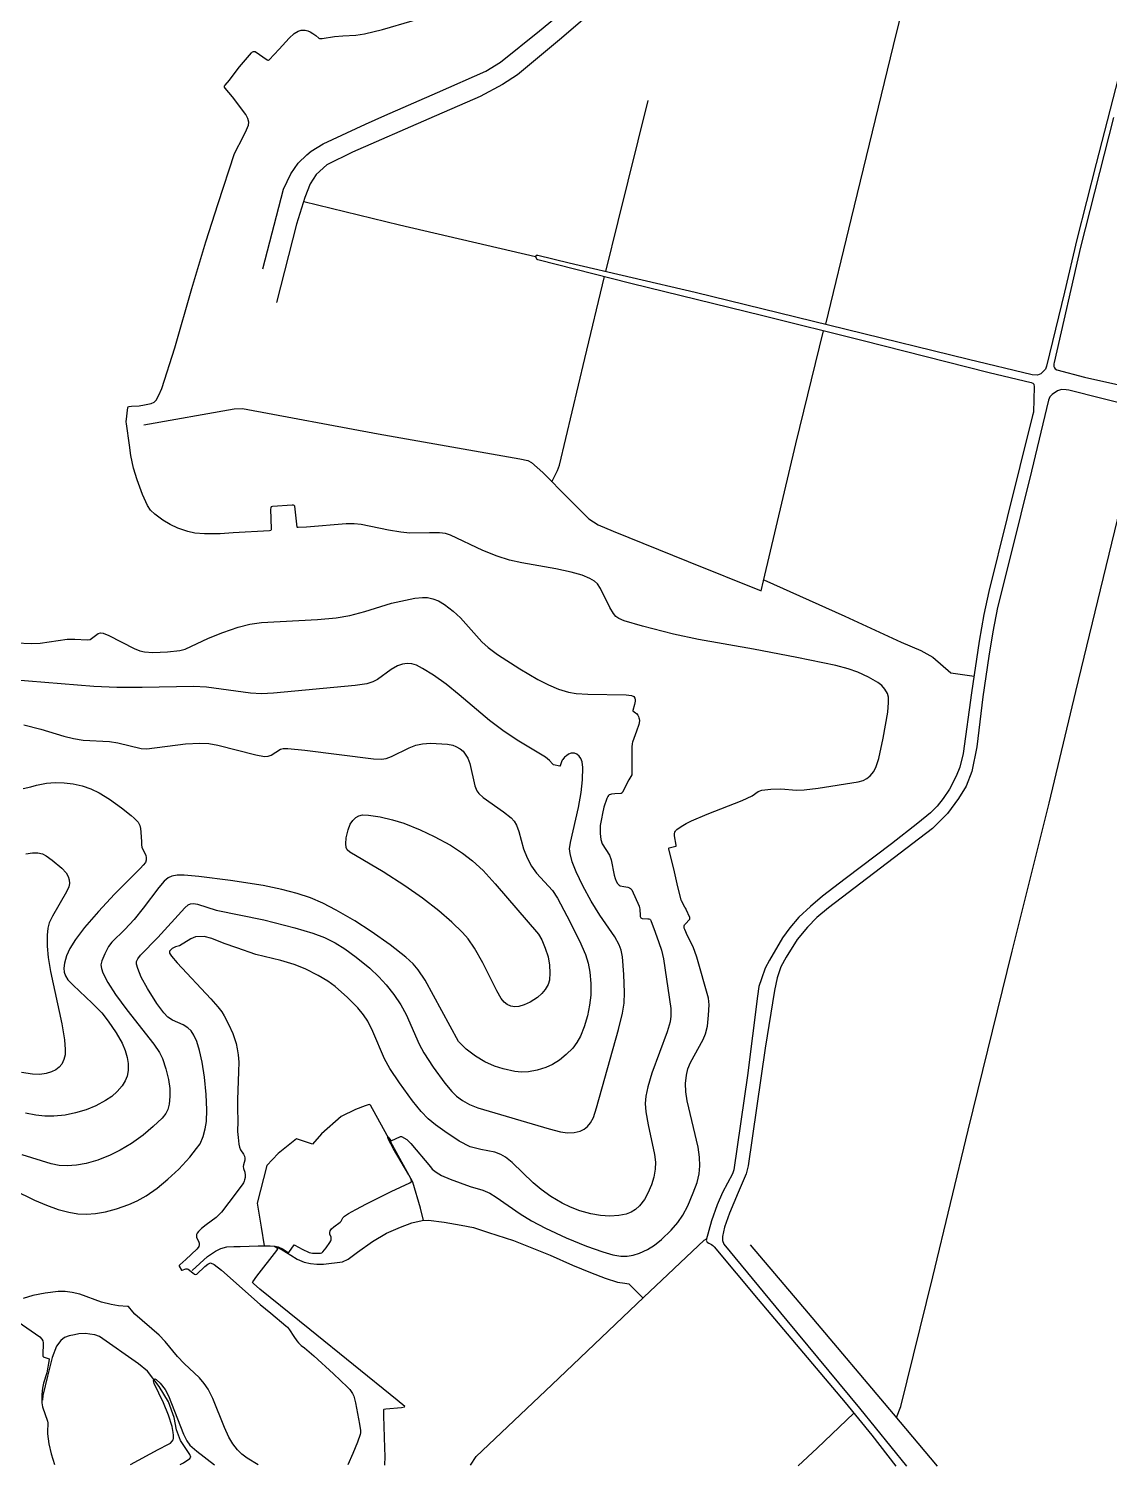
# Model space of a CAD drawing. Header units: metres. Extents: x 179542 to 181820, y 303170 to 305948.
# Drawn here: x 180041 to 180560, y 303173 to 303864 of the extents above; entities that cross this region are included whole.
import ezdxf

# ---------------------------------------------------------------- set-up
doc = ezdxf.new("R2010")
doc.units = ezdxf.units.M
doc.header["$MEASUREMENT"] = 0
for name, color, linetype in [('E0022112', 5, 'CONTINUOUS'), ('E0032111', 5, 'CONTINUOUS'), ('F0017111', 30, 'CONTINUOUS'), ('F0017114', 7, 'CONTINUOUS')]:
    doc.layers.add(name, color=color, linetype=linetype)

msp = doc.modelspace()

# ---------------------------------------------------------------- linework, layer by layer
at = {"layer": 'E0022112', "flags": 128}
for points in [[(180477.96, 303943.891), (180456.331, 303855.783), (180436.201, 303772.804), (180423.831, 303721.788)], [(180153.462, 303748.493), (180163.285, 303786.839), (180166.899, 303794.143), (180170.392, 303799.314), (180174.596, 303803.336), (180176.595, 303805.09), (180182.335, 303808.546), (180202.716, 303817.983), (180211.995, 303822.136), (180237.413, 303833.239), (180260.583, 303843.535), (180267.675, 303847.783), (180286.382, 303862.836), (180315.3, 303886.847)], [(180318.342, 303877.784), (180295.967, 303858.629), (180275.817, 303841.728), (180268.672, 303837.058), (180257.796, 303831.382), (180233.272, 303820.565), (180196.57, 303804.586), (180184.188, 303798.45), (180179.01, 303793.755), (180176.207, 303789.312), (180173.671, 303782.797), (180169.646, 303769.96), (180160.042, 303732.226)], [(180318.252, 303747.121), (180324.156, 303771.155), (180338.712, 303829.44)], [(180173.036, 303780.771), (180219.141, 303769.635), (180284.425, 303754.366)], [(180292.365, 303646.107), (180295.067, 303651.5), (180296.061, 303654.071), (180308.115, 303705.419), (180317.675, 303744.854)], [(180096.262, 303673.395), (180139.68, 303681.184), (180143.635, 303681.392), (180208.847, 303669.124), (180276.896, 303657.11), (180280.771, 303656.327), (180282.616, 303655.437), (180287.948, 303650.552), (180300.338, 303638.084), (180310.18, 303628.203), (180314.559, 303625.429), (180321.733, 303622.407), (180357.868, 303607.716), (180392.904, 303593.716), (180394.083, 303598.527), (180409.683, 303664.321), (180422.958, 303718.742)], [(180457.99, 303196.224), (180460.161, 303201.538), (180475.416, 303263.753), (180492.42, 303334.3), (180513.576, 303420.466), (180531.33, 303491.616), (180544.169, 303545.192), (180558.824, 303605.374), (180575.251, 303673.229), (180577.246, 303681.028)], [(180394.173, 303598.909), (180433.211, 303581.403), (180460.327, 303569.048), (180469.756, 303564.939), (180475.468, 303561.822), (180484.066, 303554.179), (180495.269, 303552.568)], [(180230.649, 303290.927), (180229.192, 303296.864), (180225.549, 303309.363), (180205.114, 303346.34), (180204.486, 303346.615), (180202.62, 303346.101), (180197.903, 303344.256), (180191.077, 303340.887), (180181.659, 303332.608), (180177.257, 303327.642), (180169.51, 303330.248), (180160.808, 303323.181), (180155.263, 303317.382), (180150.723, 303299.307), (180152.624, 303287.662), (180154.021, 303278.794)], [(180119.408, 303266.879), (180126.881, 303273.668), (180130.674, 303276.182), (180133.278, 303277.51), (180136.07, 303278.283), (180139.439, 303278.467), (180142.511, 303278.442), (180151.218, 303278.789), (180156.893, 303278.8), (180159.13, 303278.539), (180160.531, 303278.001), (180162.68, 303276.877), (180166.805, 303274.256), (180169.954, 303272.317), (180173.242, 303270.926), (180176.39, 303270.191), (180179.369, 303269.861), (180180.962, 303269.871), (180182.281, 303269.946), (180182.614, 303269.935), (180191.658, 303271.104), (180194.414, 303272.355), (180198.842, 303275.666), (180206.092, 303280.784), (180212.839, 303284.763), (180219.536, 303287.631), (180225.072, 303289.744), (180229.932, 303290.867), (180233.114, 303291.134), (180240.504, 303290.122), (180248.796, 303288.7), (180254.743, 303287.498), (180261.912, 303285.193), (180273.969, 303281.323), (180291.509, 303274.283), (180302.275, 303269.488), (180310.974, 303265.955), (180317.931, 303263.205), (180323.862, 303261.252), (180327.373, 303260.774), (180329.276, 303260.466), (180336.136, 303253.704)], [(180253.261, 303173.236), (180255.932, 303177.508), (180292.291, 303211.98), (180336.556, 303254.103), (180365.557, 303281.413), (180366.662, 303282.046)], [(180477.72, 303172.755), (180456.557, 303197.928), (180415.707, 303246.299), (180387.881, 303279.205)], [(180113.691, 303173.535), (180115.262, 303174.389), (180118.366, 303176.413), (180118.807, 303177.067), (180118.242, 303178.462), (180113.828, 303185.108), (180111.936, 303190.232), (180110.771, 303196.128), (180108.08, 303203.787), (180103.644, 303211.042), (180097.966, 303218.423), (180093.613, 303222.026), (180074.87, 303235.086), (180072.581, 303235.901), (180070.279, 303236.31), (180068.084, 303236.512), (180065.003, 303236.347), (180062.813, 303236.009), (180060.319, 303235.407), (180058.102, 303234.673), (180056.308, 303233.211), (180054.257, 303230.459), (180052.157, 303225.052), (180049.872, 303216.068), (180047.63, 303206.728), (180047.525, 303204.486)], [(180410.683, 303172.898), (180419.832, 303181.459), (180437.532, 303198.217)]]:
    msp.add_lwpolyline(points, dxfattribs=at)
at = {"layer": 'E0032111', "flags": 128}
for points in [[(180570.077, 303861.294), (180554.029, 303799.102), (180544.729, 303762.598), (180538.725, 303737.189), (180530.191, 303701.648), (180529.688, 303700.28), (180527.464, 303697.96), (180525.849, 303697.373), (180523.178, 303697.449), (180492.692, 303704.911), (180433.757, 303719.358), (180361.196, 303737.125), (180300.587, 303751.233), (180285.652, 303754.911), (180284.844, 303754.831), (180284.425, 303754.366), (180284.884, 303753.326), (180285.168, 303753.109), (180285.472, 303752.978), (180285.623, 303752.94), (180330.345, 303741.658), (180393.775, 303726.071), (180441.403, 303714.11), (180502.595, 303698.645), (180522.809, 303693.776), (180523.614, 303693.428), (180524.015, 303692.943), (180524.25, 303691.754), (180523.792, 303679.526), (180523.423, 303677.875), (180511.161, 303628.977), (180502.36, 303593.356), (180500.053, 303582.323), (180497.807, 303569.411), (180494.066, 303544.578), (180490.068, 303515.512), (180488.4, 303508.854), (180486.744, 303504.597), (180483.532, 303498.274), (180480.368, 303493.824), (180477.588, 303490.172), (180474.31, 303486.882), (180468.199, 303481.976), (180455.655, 303472.009), (180433.317, 303455.146), (180422.379, 303446.772), (180416.718, 303441.817), (180411.076, 303436.683), (180406.809, 303431.573), (180403.255, 303426.747), (180396.963, 303416.12), (180394.9, 303412.244), (180393.065, 303407.035), (180391.857, 303403.378), (180391.236, 303398.737), (180386.346, 303360.603), (180379.756, 303315.307), (180379.16, 303313.291), (180374.41, 303304.411), (180371.782, 303298.501), (180369.108, 303290.781), (180366.494, 303281.447), (180366.974, 303280.565), (180367.775, 303280.032), (180369.069, 303279.306), (180369.683, 303278.88), (180370.285, 303278.288), (180391.476, 303253.003), (180433.29, 303203.381), (180446.197, 303187.669), (180457.737, 303172.797)], [(180562.262, 303821.209), (180546.472, 303758.841), (180533.785, 303703.488), (180533.692, 303702.823), (180533.65, 303702.247), (180533.667, 303701.499), (180533.792, 303701.186), (180533.912, 303700.851), (180534.229, 303700.449), (180535.035, 303699.907), (180548.445, 303696.329), (180570.614, 303691.477)], [(180573.222, 303682.035), (180540.908, 303690.116), (180539.561, 303690.371), (180537.33, 303690.389), (180535.414, 303689.861), (180532.913, 303688.119), (180531.774, 303686.982), (180531.099, 303685.27), (180522.885, 303651.196), (180512.681, 303609.871), (180506.622, 303585.635), (180504.352, 303573.957), (180502.329, 303562.176), (180499.557, 303542.726), (180496.701, 303518.683), (180494.194, 303506.807), (180491.492, 303499.804), (180487.862, 303493.79), (180482.555, 303486.524), (180475.334, 303479.328), (180450.39, 303460.392), (180425.353, 303441.317), (180419.655, 303436.607), (180415.179, 303431.874), (180410.281, 303425.996), (180405.02, 303417.54), (180402.394, 303412.94), (180400.591, 303407.51), (180399.339, 303401.439), (180394.848, 303373.778), (180386.779, 303317.12), (180385.818, 303313.395), (180381.84, 303304.334), (180377.804, 303294.382), (180375.375, 303287.757), (180374.367, 303283.163), (180374.315, 303281.282), (180374.971, 303279.482), (180405.25, 303242.757), (180440.285, 303200.694), (180462.791, 303172.787)]]:
    msp.add_lwpolyline(points, dxfattribs=at)
at = {"layer": 'F0017111', "flags": 128}
for points, elevation in [([(180212.059, 303173.324), (180212.222, 303177.42), (180211.985, 303181.616), (180211.546, 303196.923), (180211.571, 303200.038), (180211.687, 303200.245), (180212.496, 303200.398), (180220.066, 303201.045), (180221.562, 303201.31), (180221.613, 303201.407), (180217.968, 303204.478), (180175.954, 303238.484), (180152.031, 303257.952), (180148.878, 303260.637), (180148.442, 303261.158), (180148.54, 303261.419), (180150.563, 303264.194), (180160.167, 303276.563), (180160.596, 303277.291), (180160.464, 303277.489), (180159.432, 303278.022), (180159.154, 303278.283), (180159.198, 303278.53), (180159.384, 303278.604), (180160.735, 303278.317), (180163.112, 303277.095), (180165.634, 303275.489), (180165.807, 303275.44), (180165.918, 303275.464), (180165.961, 303275.513), (180168.417, 303279.164), (180168.483, 303279.149), (180168.777, 303279.012), (180172.278, 303277.061), (180175.717, 303275.553), (180177.199, 303275.278), (180178.588, 303275.149), (180179.704, 303275.147), (180181.1, 303275.277), (180181.706, 303275.445), (180182.282, 303275.915), (180183.772, 303277.734), (180185.627, 303280.276), (180186.106, 303281.117), (180186.292, 303281.657), (180186.328, 303282.043), (180186.285, 303282.971), (180185.667, 303284.329), (180185.531, 303285.086), (180185.735, 303285.958), (180186.428, 303286.88), (180187.463, 303287.8), (180190.567, 303290.101), (180191.134, 303290.662), (180191.487, 303291.602), (180191.809, 303292.167), (180192.671, 303292.957), (180194.567, 303294.197), (180198.031, 303296.14), (180203.298, 303298.893), (180215.099, 303304.805), (180224.011, 303309.057), (180224.867, 303309.646), (180224.75, 303310.676), (180223.522, 303312.928), (180216.142, 303325.369), (180214.884, 303327.696), (180214.053, 303329.243), (180213.655, 303330.405), (180213.502, 303330.861), (180213.483, 303330.936), (180213.474, 303331.014), (180213.484, 303331.08), (180213.518, 303331.134), (180213.572, 303331.132), (180213.624, 303331.107), (180213.675, 303331.063), (180213.719, 303331.013), (180213.969, 303330.683), (180214.433, 303329.956), (180214.904, 303329.141), (180214.96, 303329.125), (180215.066, 303329.141), (180219.592, 303331.294), (180219.75, 303331.328), (180220.079, 303331.272), (180222.619, 303329.833), (180224.559, 303328), (180233.942, 303316.788), (180234.86, 303315.624), (180236.688, 303314.112), (180239.263, 303312.608), (180243.381, 303310.811), (180253.067, 303307.193), (180259.155, 303305.421), (180262.49, 303304.037), (180265.624, 303302.193), (180277.135, 303294.141), (180282.481, 303290.773), (180289.316, 303287.196), (180299.149, 303282.65), (180308.938, 303278.579), (180316.78, 303275.767), (180321.721, 303274.419), (180325.485, 303273.835), (180328.581, 303273.811), (180331.432, 303274.257), (180334.405, 303275.194), (180338.292, 303276.994), (180341.606, 303279.046), (180345.06, 303281.85), (180349.69, 303286.328), (180352.911, 303289.982), (180355.317, 303293.531), (180357.626, 303297.901), (180360.328, 303304.137), (180362.117, 303309.235), (180363.075, 303313.359), (180363.462, 303317.217), (180363.358, 303321.359), (180362.617, 303326.178), (180357.447, 303348.443), (180356.777, 303352.851), (180356.634, 303356.814), (180356.982, 303360.781), (180357.687, 303363.779), (180358.974, 303366.901), (180365.123, 303377.879), (180366.218, 303380.736), (180367.077, 303384.422), (180367.713, 303389.583), (180367.916, 303394.631), (180367.631, 303397.888), (180362.092, 303417.537), (180360.262, 303422.48), (180357.617, 303427.753), (180356.224, 303430.816), (180356.003, 303431.517), (180355.943, 303432.038), (180355.943, 303432.618), (180356.083, 303433.039), (180356.384, 303433.44), (180358.585, 303435.73), (180358.688, 303435.926), (180358.74, 303436.133), (180358.74, 303436.33), (180358.637, 303436.661), (180356.904, 303440.497), (180356.671, 303440.94), (180356.32, 303441.547), (180354.695, 303444.621), (180354.558, 303445), (180354.199, 303446.306), (180352.842, 303451.381), (180351.294, 303458.471), (180348.571, 303469.634), (180348.56, 303469.817), (180348.603, 303469.947), (180348.7, 303470.033), (180351.967, 303470.83), (180352.096, 303470.949), (180352.139, 303471.1), (180352.15, 303471.369), (180351.315, 303475.805), (180351.315, 303476.908), (180351.485, 303477.65), (180351.697, 303478.18), (180351.909, 303478.498), (180352.418, 303478.964), (180354.418, 303480.347), (180356.886, 303481.776), (180359.403, 303483.122), (180366.934, 303486.287), (180383.847, 303492.895), (180388.578, 303495.158), (180391.586, 303497.118), (180393.34, 303497.738), (180397.607, 303498.326), (180402.356, 303498.536), (180409.993, 303497.821), (180413.628, 303497.905), (180420.35, 303498.702), (180439.53, 303501.811), (180441.928, 303502.389), (180443.815, 303503.349), (180445.404, 303504.694), (180447.057, 303506.814), (180448.313, 303509.21), (180449.494, 303513.03), (180451.598, 303522.865), (180453.766, 303535.286), (180454.234, 303539.962), (180454.109, 303542.491), (180453.615, 303544.244), (180452.376, 303546.436), (180450.894, 303548.145), (180449.007, 303549.581), (180444.58, 303552.076), (180439.389, 303554.488), (180434.754, 303556.168), (180428.804, 303557.726), (180410.169, 303561.656), (180389.339, 303565.634), (180362.786, 303570.217), (180350.776, 303572.805), (180335.897, 303576.62), (180327.054, 303579.227), (180324.559, 303580.3), (180323.077, 303581.364), (180321.919, 303582.74), (180320.279, 303585.662), (180315.752, 303594.825), (180314.271, 303597.063), (180312.875, 303598.322), (180310.535, 303599.662), (180306.886, 303601.113), (180301.59, 303602.671), (180294.309, 303604.251), (180277.863, 303607.052), (180272.02, 303608.44), (180266.034, 303610.385), (180259.106, 303613.087), (180243.624, 303620.419), (180241.144, 303621.211), (180238.337, 303621.509), (180233.528, 303621.515), (180224.04, 303621.42), (180219.755, 303621.79), (180213.772, 303622.843), (180200.658, 303625.563), (180197.326, 303625.928), (180193.453, 303625.891), (180174.395, 303624.266), (180170.399, 303624.072), (180170.102, 303624.072), (180169.855, 303624.319), (180168.717, 303634.308), (180168.519, 303634.654), (180168.173, 303634.803), (180167.53, 303634.803), (180157.98, 303634.259), (180157.485, 303633.962), (180157.189, 303633.566), (180157.04, 303632.924), (180157.386, 303623.478), (180157.337, 303622.934), (180157.189, 303622.638), (180156.644, 303622.44), (180139.087, 303621.466), (180132.881, 303621.09), (180125.421, 303621.055), (180120.767, 303621.442), (180117.308, 303622.159), (180112.598, 303623.743), (180108.816, 303625.477), (180105.36, 303627.579), (180101.439, 303630.5), (180099.361, 303632.489), (180097.948, 303634.715), (180095.628, 303639.894), (180092.936, 303647.053), (180091.238, 303652.607), (180089.905, 303658.763), (180089.283, 303663.63), (180087.794, 303673.868), (180087.679, 303674.864), (180088.522, 303681.722), (180088.713, 303682.105), (180089.173, 303682.296), (180090.247, 303682.411), (180094.003, 303682.641), (180096.446, 303683.067), (180099.732, 303683.797), (180101.159, 303684.427), (180102.105, 303685.316), (180103.427, 303687.674), (180104.808, 303690.905), (180111.024, 303710.465), (180119.344, 303738.99), (180126.067, 303761.386), (180131.955, 303779.914), (180139.706, 303803.939), (180144.159, 303812.292), (180145.564, 303815.334), (180146.452, 303817.561), (180146.609, 303819.052), (180146.229, 303820.721), (180145.161, 303822.695), (180138.789, 303831.132), (180135.253, 303835.286), (180135.055, 303835.768), (180135.015, 303836.03), (180135.008, 303836.259), (180135.028, 303836.44), (180135.321, 303836.841), (180137.336, 303839.122), (180139.685, 303842.256), (180142.17, 303845.643), (180148.023, 303852.401), (180148.488, 303852.84), (180148.872, 303852.976), (180149.31, 303852.976), (180149.721, 303852.922), (180155.54, 303848.906), (180155.866, 303848.797), (180156.137, 303848.77), (180156.491, 303849.014), (180161.192, 303854.083), (180166.038, 303859.442), (180168.467, 303861.549), (180170.455, 303862.707), (180171.898, 303863.144), (180173.675, 303863.221), (180175.032, 303862.911), (180176.103, 303862.483), (180177.46, 303861.65), (180178.817, 303860.651), (180180.34, 303859.414), (180180.626, 303859.247), (180181.126, 303859.224), (180181.911, 303859.247), (180187.903, 303860.15), (180191.86, 303860.577), (180198.094, 303860.739), (180202.345, 303861.414), (180210.961, 303863.618), (180239.458, 303871.8)], 5), ([(180034.882, 303568.646), (180042.041, 303568.355), (180046.299, 303568.561), (180059.372, 303570.48), (180063.09, 303570.473), (180069.026, 303570.02), (180070.321, 303570.206), (180074.262, 303573.124), (180075.336, 303573.499), (180076.618, 303573.34), (180079.365, 303572.151), (180091.496, 303565.884), (180094.344, 303564.732), (180096.511, 303564.28), (180100.515, 303564.08), (180107.587, 303564.378), (180113.484, 303564.981), (180116.138, 303565.603), (180127.316, 303570.928), (180134.114, 303573.698), (180141.561, 303576.182), (180147.105, 303577.552), (180152.741, 303578.35), (180179.622, 303579.837), (180188.662, 303580.717), (180195.279, 303581.868), (180202.487, 303583.697), (180215.199, 303587.783), (180226.474, 303590.082), (180230.105, 303590.513), (180232.524, 303590.406), (180235.169, 303589.832), (180237.78, 303588.784), (180240.729, 303587.021), (180244.844, 303583.918), (180248.43, 303580.596), (180258.655, 303569.164), (180261.697, 303566.367), (180266.246, 303563.031), (180276.953, 303556.072), (180285.615, 303550.95), (180290.666, 303548.385), (180295.533, 303546.395), (180300.365, 303544.903), (180304.04, 303544.223), (180309.58, 303543.914), (180328.061, 303543.606), (180330.633, 303543.281), (180331.679, 303542.802), (180332.287, 303542.042), (180332.348, 303541.541), (180332.374, 303541.03), (180332.335, 303540.577), (180331.985, 303539.008), (180331.231, 303536.063), (180331.241, 303536.02), (180331.301, 303535.899), (180332.577, 303535.049), (180332.991, 303534.684), (180333.629, 303533.836), (180333.935, 303533.296), (180334.217, 303532.638), (180334.358, 303532.05), (180334.452, 303531.369), (180334.28, 303530.181), (180334.132, 303529.406), (180332.996, 303526.148), (180331.12, 303520.846), (180330.944, 303520.203), (180330.786, 303518.559), (180330.779, 303518.303), (180330.799, 303514.983), (180330.756, 303513.691), (180330.733, 303509.545), (180330.796, 303505.587), (180330.79, 303505.454), (180330.775, 303505.348), (180330.716, 303505.237), (180329.28, 303502.835), (180326.342, 303496.787), (180326.094, 303496.512), (180325.68, 303496.291), (180322.593, 303496.126), (180320.948, 303495.891), (180320.503, 303495.788), (180319.887, 303495.514), (180319.613, 303495.241), (180319.305, 303494.831), (180318.758, 303493.77), (180317.355, 303489.633), (180316.602, 303486.657), (180316.151, 303484.11), (180315.621, 303480.82), (180315.536, 303477.005), (180315.874, 303474.053), (180316.484, 303472.088), (180320.024, 303466.563), (180320.856, 303464.362), (180322.349, 303456.984), (180322.775, 303455.284), (180323.278, 303454.056), (180323.892, 303452.996), (180324.227, 303452.55), (180324.673, 303452.104), (180325.176, 303451.825), (180326.962, 303451.49), (180328.804, 303451.155), (180329.697, 303450.876), (180330.144, 303450.597), (180330.814, 303449.928), (180334.298, 303442.014), (180334.523, 303441.3), (180334.584, 303440.607), (180334.73, 303437.481), (180334.77, 303437.036), (180334.892, 303436.691), (180335.156, 303436.387), (180335.723, 303436.184), (180338.441, 303435.961), (180339.029, 303435.88), (180339.394, 303435.718), (180339.698, 303435.495), (180339.982, 303435.151), (180342.02, 303429.599), (180343.695, 303424.588), (180345.034, 303420.962), (180345.941, 303416.665), (180349.457, 303392.787), (180349.564, 303389.151), (180349.187, 303386.392), (180347.708, 303381.597), (180340.434, 303361.757), (180338.415, 303355.242), (180337.481, 303350.747), (180337.225, 303347.117), (180337.497, 303343.238), (180338.575, 303336.927), (180341.657, 303322.624), (180342.097, 303319.031), (180341.953, 303315.581), (180341.316, 303311.811), (180340.204, 303307.988), (180338.547, 303303.988), (180336.841, 303301.019), (180334.517, 303298.033), (180332.535, 303296.17), (180330.462, 303294.883), (180328.016, 303293.98), (180324.457, 303293.311), (180320.222, 303293.074), (180315.702, 303293.341), (180311.011, 303294.166), (180305.831, 303295.557), (180301.291, 303297.266), (180297.246, 303299.283), (180291.9, 303302.495), (180287.17, 303305.777), (180283.428, 303308.963), (180273.19, 303318.849), (180270.1, 303321.343), (180267.788, 303322.673), (180264.878, 303323.731), (180258.243, 303324.987), (180253.145, 303326.275), (180247.788, 303328.985), (180240.832, 303333.722), (180236.401, 303336.846), (180232.882, 303339.819), (180229.481, 303343.357), (180225.295, 303348.515), (180219.02, 303357.15), (180214.441, 303364.03), (180211.965, 303368.583), (180206.259, 303381.746), (180203.802, 303386.768), (180201.821, 303389.833), (180199.104, 303393.146), (180194.18, 303398.097), (180188.134, 303403.442), (180184.673, 303405.98), (180179.982, 303408.755), (180173.801, 303411.833), (180168.446, 303413.937), (180161.989, 303415.883), (180150.019, 303418.748), (180140.923, 303422.027), (180134.753, 303424.153), (180128.937, 303426.46), (180125.139, 303427.528), (180121.088, 303427.219), (180118.809, 303426.403), (180113.264, 303423.048), (180111.471, 303422.503), (180109.864, 303421.635), (180108.59, 303420.42), (180108.518, 303419.523), (180109.547, 303417.936), (180112.278, 303414.822), (180128.412, 303397.413), (180131.808, 303393.567), (180133.698, 303391.161), (180134.855, 303389.348), (180136.969, 303385.326), (180138.922, 303380.786), (180139.768, 303378.424), (180140.508, 303376.016), (180141.125, 303373.511), (180141.572, 303370.618), (180141.798, 303366.988), (180141.782, 303362.472), (180141.21, 303348.966), (180141.206, 303344.764), (180141.36, 303338.606), (180141.303, 303333.715), (180141.493, 303330.854), (180141.864, 303327.575), (180142.22, 303326.117), (180142.743, 303324.896), (180144.143, 303322.799), (180144.644, 303321.79), (180144.82, 303320.89), (180144.765, 303319.925), (180144.073, 303317.699), (180143.967, 303316.8), (180144.11, 303315.906), (180144.692, 303314.225), (180144.929, 303312.774), (180144.869, 303311.527), (180144.669, 303310.398), (180144.493, 303309.819), (180144.131, 303309.076), (180143.431, 303308.003), (180136.979, 303299.576), (180133.458, 303294.98), (180132.298, 303293.635), (180130.942, 303292.402), (180128.524, 303290.614), (180126.117, 303288.801), (180123.882, 303287.021), (180122.486, 303285.614), (180121.854, 303284.833), (180121.517, 303284.118), (180121.443, 303283.412), (180121.591, 303282.675), (180122.447, 303280.923), (180122.736, 303279.949), (180122.771, 303279.237), (180122.571, 303278.415), (180122.287, 303277.911), (180121.653, 303277.157), (180116.431, 303272.154), (180113.529, 303269.646), (180113.115, 303269.233), (180113.128, 303269.091), (180113.192, 303269), (180114.307, 303267.032), (180114.372, 303266.993), (180114.696, 303267.09), (180116.356, 303267.61), (180116.999, 303267.676), (180117.484, 303267.467), (180119.789, 303265.759), (180120.614, 303265.181), (180121.185, 303264.938), (180121.73, 303265.149), (180125.49, 303268.733), (180126.982, 303269.98), (180128.251, 303270.491), (180130.077, 303269.696), (180133.471, 303267.008), (180152.179, 303250.565), (180157.183, 303246.294), (180164.527, 303240.315), (180165.335, 303239.585), (180166.27, 303238.408), (180168.298, 303235.081), (180169.723, 303233.045), (180170.49, 303232.092), (180171.865, 303230.803), (180173.487, 303229.614), (180177.953, 303225.8), (180187.332, 303217.257), (180194.093, 303210.85), (180195.269, 303209.588), (180196.533, 303207.732), (180197.163, 303206.455), (180197.965, 303203.234), (180199.92, 303193.056), (180200.396, 303189.918), (180200.401, 303188.791), (180200.23, 303187.983), (180198.954, 303184.409), (180196.698, 303178.926), (180194.32, 303173.362)], 10), ([(180033.589, 303305.695), (180043.661, 303300.65), (180049.351, 303298.214), (180054.976, 303296.251), (180060.086, 303294.882), (180064.526, 303294.133), (180068.652, 303293.95), (180072.975, 303294.292), (180077.836, 303295.151), (180083.098, 303296.531), (180089.042, 303298.59), (180093.015, 303300.393), (180097.242, 303302.821), (180102.598, 303306.51), (180107.775, 303310.715), (180112.957, 303315.643), (180118.244, 303321.335), (180121.58, 303325.467), (180123.262, 303327.827), (180124.653, 303331.297), (180125.74, 303335.048), (180126.251, 303338.554), (180126.499, 303344.06), (180126.22, 303351.423), (180125.378, 303359.761), (180124.254, 303366.983), (180122.972, 303372.619), (180121.611, 303376.912), (180120.284, 303379.947), (180118.93, 303382.045), (180117.37, 303383.588), (180115.03, 303385.039), (180109.978, 303387.248), (180107.813, 303388.625), (180105.76, 303390.694), (180102.431, 303395.31), (180097.904, 303402.519), (180094.99, 303407.934), (180093.236, 303412.075), (180092.697, 303414.191), (180092.738, 303415.476), (180093.253, 303416.733), (180094.656, 303418.553), (180102.98, 303427.045), (180115.861, 303441.239), (180117.575, 303442.725), (180118.696, 303443.242), (180120.04, 303443.385), (180122.032, 303443.071), (180130.896, 303440.197), (180153.889, 303435.433), (180168.826, 303431.649), (180177.439, 303429.098), (180183.002, 303426.971), (180188.16, 303424.391), (180192.859, 303421.46), (180198.191, 303417.584), (180204.77, 303412.18), (180209.141, 303408.095), (180212.691, 303404.262), (180216.331, 303399.622), (180219.716, 303394.559), (180222.307, 303389.91), (180228.543, 303375.68), (180230.8, 303371.548), (180235.274, 303364.678), (180240.843, 303356.989), (180244.186, 303352.913), (180246.463, 303350.686), (180249.349, 303348.562), (180252.709, 303346.701), (180256.732, 303345.12), (180291.119, 303334.941), (180296.55, 303333.559), (180299.918, 303333.134), (180303.071, 303333.29), (180305.909, 303333.923), (180307.863, 303334.823), (180309.496, 303336.106), (180310.957, 303337.882), (180312.32, 303340.488), (180313.856, 303345.084), (180324.402, 303382.734), (180326.329, 303390.599), (180327.093, 303395.418), (180327.312, 303400.48), (180326.969, 303409.247), (180326.265, 303417.684), (180325.718, 303420.871), (180324.705, 303423.523), (180322.616, 303427.218), (180315.412, 303437.773), (180311.215, 303444.422), (180307.188, 303451.75), (180304.005, 303458.496), (180302.144, 303463.424), (180301.105, 303467.397), (180300.89, 303469.665), (180301.233, 303472.6), (180305.086, 303489.455), (180306.454, 303496.684), (180307.04, 303502.71), (180307.177, 303508.663), (180306.896, 303511.362), (180306.306, 303512.98), (180305.442, 303514.228), (180304.358, 303515.095), (180303.174, 303515.541), (180301.684, 303515.537), (180300.319, 303515.073), (180299.373, 303514.385), (180298.474, 303513.685), (180297.584, 303512.605), (180297.244, 303512.165), (180296.908, 303511.437), (180296.343, 303509.473), (180296.301, 303509.409), (180296.216, 303509.409), (180293.18, 303509.936), (180293.064, 303510.026), (180292.653, 303510.406), (180291.171, 303512.086), (180289.21, 303513.73), (180275.663, 303521.923), (180268.788, 303526.429), (180262.371, 303531.321), (180247.857, 303543.707), (180241.498, 303548.764), (180235.402, 303553.111), (180230.219, 303556.372), (180227.288, 303557.848), (180224.984, 303558.546), (180222.782, 303558.742), (180220.581, 303558.456), (180218.198, 303557.614), (180215.087, 303555.776), (180208.446, 303551.04), (180206.327, 303549.913), (180203.408, 303549.018), (180197.73, 303548.076), (180158.506, 303544.411), (180152.738, 303544.167), (180147.467, 303544.496), (180126.372, 303547.383), (180120.15, 303547.586), (180095.374, 303547.132), (180083.246, 303547.192), (180072.15, 303547.695), (180032.956, 303550.796)], 15), ([(180038.447, 303529.259), (180046.689, 303527.215), (180057.702, 303523.803), (180062.382, 303522.61), (180067.005, 303521.888), (180079.615, 303521.194), (180083.689, 303520.615), (180094.939, 303517.883), (180097.632, 303517.767), (180116.286, 303520.025), (180123.112, 303520.422), (180127.452, 303520.216), (180131.793, 303519.408), (180150.107, 303514.808), (180154.135, 303514.043), (180155.928, 303514.099), (180157.346, 303514.589), (180161.834, 303517.504), (180163.169, 303517.878), (180165.417, 303517.914), (180173.658, 303517.099), (180206.627, 303512.862), (180210.378, 303512.769), (180212.711, 303513.119), (180215.265, 303514.023), (180223.769, 303518.216), (180226.976, 303519.493), (180230.201, 303520.159), (180234.044, 303520.417), (180242.248, 303519.967), (180244.738, 303519.416), (180246.135, 303518.848), (180248.318, 303517.67), (180249.671, 303516.536), (180251.904, 303513.239), (180252.862, 303510.673), (180255.354, 303499.833), (180256.264, 303497.479), (180257.194, 303496.164), (180259.298, 303494.332), (180269.088, 303487.417), (180272.831, 303484.531), (180274.241, 303482.985), (180275.389, 303480.942), (180276.445, 303477.974), (180278.743, 303469.563), (180280.452, 303465.216), (180282.546, 303461.296), (180284.991, 303457.918), (180292.571, 303449.583), (180295.036, 303445.831), (180299.587, 303437.463), (180305.642, 303425.329), (180308.505, 303418.746), (180309.765, 303414.701), (180310.584, 303410.383), (180311.036, 303404.864), (180310.995, 303399.174), (180310.484, 303394.365), (180309.462, 303389.38), (180307.861, 303384.005), (180306.065, 303379.615), (180304.377, 303376.552), (180302.365, 303373.843), (180299.258, 303370.653), (180296.027, 303368.005), (180292.702, 303365.96), (180289.37, 303364.46), (180285.303, 303363.192), (180281.106, 303362.404), (180277.81, 303362.219), (180274.573, 303362.564), (180268.93, 303363.786), (180264.712, 303365.137), (180260.18, 303367.237), (180255.627, 303369.935), (180251.177, 303373.226), (180247.523, 303377.011), (180231.38, 303406.489), (180228.15, 303411.43), (180225.668, 303414.342), (180222.209, 303417.492), (180214.595, 303423.499), (180205.55, 303429.924), (180197.621, 303434.975), (180188.672, 303440.168), (180182.186, 303443.536), (180176.249, 303446.064), (180169.84, 303448.194), (180162.467, 303450.132), (180153.583, 303451.931), (180137.837, 303454.418), (180122.634, 303456.385), (180115.536, 303457.018), (180112.219, 303456.996), (180109.68, 303456.493), (180107.853, 303455.641), (180106.021, 303454.102), (180103.362, 303451.062), (180095.936, 303441.1), (180091.524, 303435.6), (180087.108, 303430.88), (180080.829, 303424.676), (180079.261, 303422.616), (180077.384, 303419.147), (180075.969, 303415.732), (180075.587, 303413.785), (180075.773, 303412.05), (180076.499, 303410.016), (180078.957, 303405.412), (180082.653, 303399.621), (180088.036, 303392.172), (180100.985, 303375.675), (180103.73, 303371.695), (180105.136, 303368.78), (180106.786, 303363.844), (180108.037, 303358.74), (180108.645, 303354.303), (180108.706, 303350.504), (180108.323, 303346.786), (180107.711, 303344.27), (180106.731, 303342.278), (180105.023, 303340.178), (180100.713, 303336.067), (180095.815, 303331.998), (180090.215, 303327.994), (180084.88, 303324.735), (180079.935, 303322.275), (180074.032, 303319.964), (180068.427, 303318.32), (180063.9, 303317.483), (180059.408, 303317.165), (180055.484, 303317.404), (180051.667, 303318.175), (180037.779, 303322.545)], 20), ([(180039.411, 303467.198), (180042.628, 303467.721), (180045.166, 303467.705), (180047.408, 303467.184), (180049.292, 303466.26), (180052.162, 303464.214), (180056.709, 303460.337), (180058.813, 303458.081), (180059.856, 303456.317), (180060.338, 303454.643), (180060.41, 303452.932), (180060.085, 303451.367), (180058.971, 303448.945), (180052.297, 303437.287), (180050.721, 303433.979), (180050.02, 303431.506), (180049.672, 303428.145), (180049.715, 303422.773), (180050.209, 303417.383), (180051.41, 303410.703), (180056.726, 303385.51), (180058.031, 303377.7), (180058.45, 303373.159), (180058.35, 303370.493), (180057.8, 303368.272), (180056.758, 303366.125), (180055.548, 303364.586), (180053.938, 303363.338), (180051.804, 303362.323), (180049.173, 303361.553), (180046.219, 303361.172), (180042.759, 303361.253), (180037.424, 303362.009)], 30), ([(180151.182, 303173.454), (180145.886, 303176.626), (180143.334, 303178.523), (180141.27, 303180.605), (180139.032, 303183.523), (180137.132, 303186.7), (180134.918, 303191.439), (180129.295, 303205.333), (180127.045, 303209.855), (180125.234, 303212.574), (180122.896, 303215.248), (180115.542, 303222.188), (180112.422, 303225.51), (180106.438, 303232.8), (180103.541, 303235.703), (180091.929, 303245.896), (180090.982, 303246.993), (180088.868, 303249.58), (180088.773, 303249.598), (180088.655, 303249.61), (180088.393, 303249.605), (180083.99, 303249.943), (180080.477, 303250.585), (180075.83, 303251.701), (180065.38, 303255.455), (180061.737, 303256.373), (180058.358, 303256.801), (180054.956, 303256.739), (180048.697, 303255.996), (180042.828, 303254.853), (180038.143, 303253.45)], 10), ([(180035.762, 303242.179), (180046.242, 303234.959), (180047.209, 303233.799), (180047.628, 303233.032), (180047.837, 303232.055), (180047.699, 303226.122), (180047.699, 303225.603), (180047.738, 303225.447), (180047.781, 303225.33), (180050.662, 303224.423), (180050.727, 303224.273), (180050.754, 303224.082), (180049.503, 303217.708), (180048.038, 303212.635), (180047.493, 303210.308), (180047.197, 303207.278), (180047.088, 303204.473), (180047.088, 303203.304), (180047.543, 303201.378), (180049.868, 303194.447), (180050.004, 303193.576), (180050.004, 303192.568), (180049.929, 303190.206), (180049.96, 303188.394), (180050.532, 303183.599), (180051.713, 303178.704), (180053.291, 303173.664)], 10), ([(180089.728, 303173.586), (180103.128, 303180.735), (180108.098, 303183.304), (180108.938, 303183.92), (180109.829, 303184.879), (180110.24, 303185.513), (180110.429, 303186.147), (180110.514, 303186.952), (180110.514, 303187.74), (180110.359, 303189.048), (180109.771, 303191.858), (180108.067, 303197.298), (180105.641, 303203.296), (180101.186, 303212.593), (180100.783, 303213.865), (180100.949, 303214.498), (180101.418, 303214.764), (180102.109, 303214.506), (180104.045, 303212.653), (180106.424, 303209.708), (180108.071, 303206.651), (180115.293, 303188.171), (180116.9, 303184.911), (180118.384, 303182.936), (180121.65, 303180.057), (180130.128, 303173.499)], 5)]:
    msp.add_lwpolyline(points, dxfattribs=dict(at, elevation=elevation))
at = {"layer": 'F0017114', "elevation": 25, "flags": 128}
msp.add_lwpolyline([(180038.195, 303498.612), (180041.851, 303499.404), (180044.556, 303500.235), (180049.336, 303501.149), (180053.572, 303501.509), (180057.86, 303501.413), (180062.247, 303500.872), (180066.577, 303499.893), (180070.73, 303498.445), (180074.732, 303496.501), (180079.712, 303493.465), (180085.525, 303489.26), (180090.06, 303485.628), (180091.583, 303484.43), (180093.518, 303482.39), (180094.316, 303480.845), (180094.601, 303479.423), (180094.771, 303477.602), (180095.056, 303472.994), (180095.056, 303471.628), (180095.284, 303470.263), (180097.105, 303466.564), (180097.39, 303465.256), (180097.39, 303464.118), (180097.048, 303463.094), (180095.942, 303461.829), (180094.624, 303460.305), (180082.129, 303447.865), (180074.352, 303439.548), (180067.664, 303431.712), (180063.413, 303426.094), (180060.631, 303421.643), (180059.028, 303418.112), (180058.054, 303414.717), (180057.76, 303412.298), (180057.918, 303410.279), (180058.503, 303408.475), (180059.705, 303406.587), (180062.158, 303403.992), (180071.44, 303395.467), (180075.989, 303390.682), (180079.096, 303386.788), (180082.832, 303381.195), (180085.737, 303376.094), (180087.261, 303372.646), (180088.256, 303369.342), (180088.684, 303366.405), (180088.638, 303362.974), (180088.174, 303360.367), (180087.248, 303358.056), (180085.768, 303355.73), (180083.349, 303352.887), (180080.822, 303350.607), (180077.785, 303348.555), (180073.128, 303346.065), (180068.423, 303344.116), (180063.409, 303342.625), (180058.344, 303341.624), (180052.933, 303341.044), (180048.665, 303341.038), (180044.27, 303341.501), (180039.385, 303342.478)], dxfattribs=at)
msp.add_lwpolyline([(180195.277, 303468.02), (180194.003, 303469.164), (180193.454, 303470.308), (180193.241, 303471.939), (180193.528, 303474.892), (180194.403, 303478.793), (180195.398, 303481.411), (180196.639, 303483.253), (180198.108, 303484.645), (180199.619, 303485.497), (180201.383, 303485.887), (180204.188, 303485.818), (180209.772, 303484.955), (180215.802, 303483.612), (180221.213, 303481.894), (180228.973, 303478.795), (180235.729, 303475.618), (180243.604, 303471.328), (180249.412, 303467.589), (180254.146, 303463.906), (180259.25, 303459.136), (180265.094, 303452.837), (180285.908, 303428.594), (180287.565, 303425.838), (180289.197, 303421.929), (180290.518, 303417.659), (180291.236, 303413.697), (180291.423, 303409.964), (180291.158, 303406.512), (180290.509, 303404.351), (180289.128, 303401.927), (180287.557, 303400.035), (180285.39, 303398.18), (180281.956, 303395.942), (180278.997, 303394.554), (180276.509, 303393.828), (180274.485, 303393.675), (180272.605, 303394.015), (180270.905, 303394.74), (180269.402, 303395.899), (180268.017, 303397.612), (180265.936, 303401.275), (180259.109, 303414.849), (180255.101, 303421.789), (180252.049, 303426.276), (180249.351, 303429.384), (180244.204, 303434.409), (180237.938, 303439.844), (180230.192, 303445.909), (180221.724, 303451.867), (180211.251, 303458.52)], close=True, dxfattribs=at)

doc.saveas('drawing.dxf')
